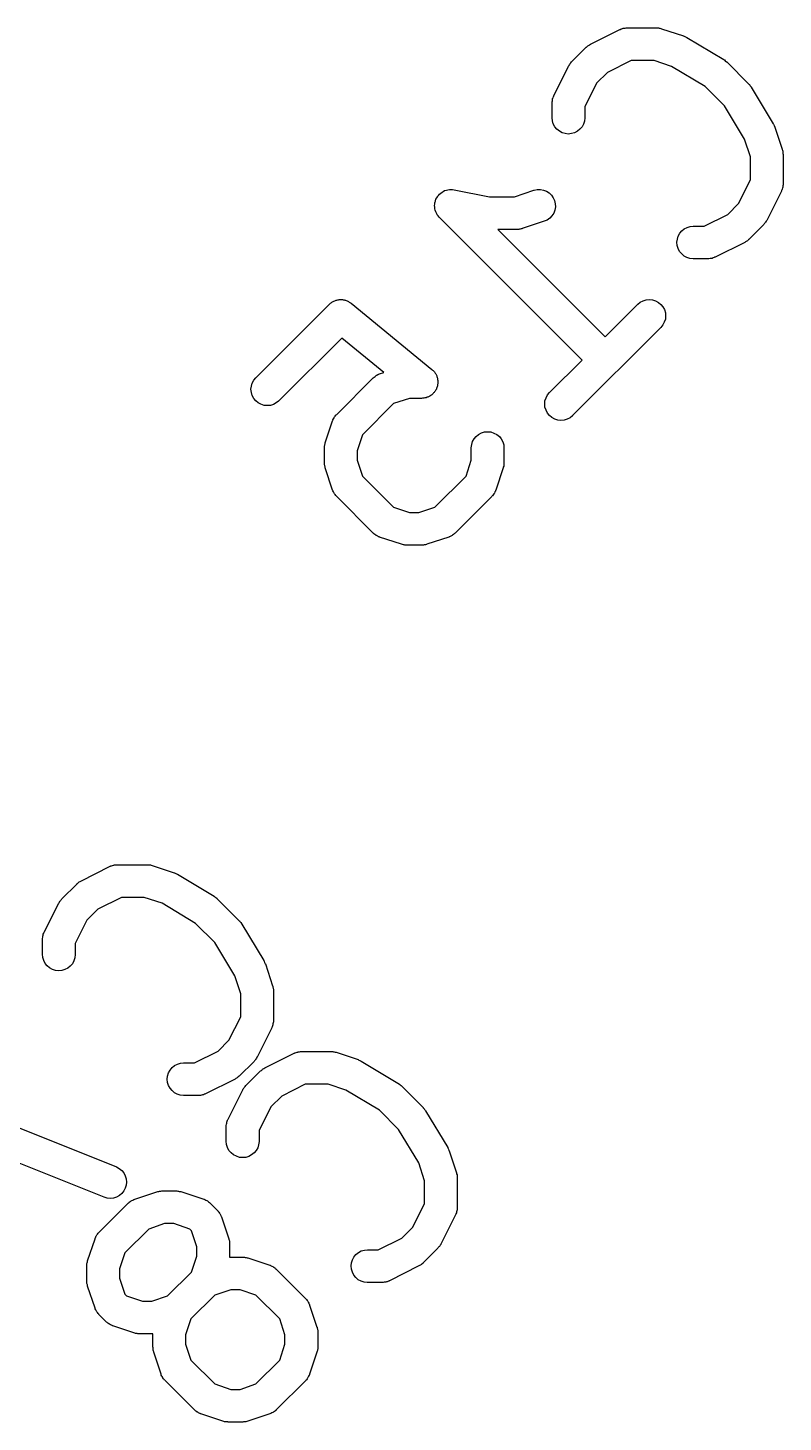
# Model space of a CAD drawing. Extents: x 99.9 to 130.1, y -164.7 to -96.1.
# Drawn here: x 116.16 to 119.62, y -135.56 to -129.16 of the extents above; entities that cross this region are included whole.
import ezdxf

# ---------------------------------------------------------------- set-up
doc = ezdxf.new("R2010")
doc.units = 0
doc.layers.add('BLACK', color=7, linetype='CONTINUOUS')

msp = doc.modelspace()

# ---------------------------------------------------------------- linework, layer by layer
at = {"layer": 'BLACK', "linetype": 'CONTINUOUS'}
for p, q in [((118.736, -129.239), (118.871, -129.172)), ((118.871, -129.172), (118.871, -129.171)), ((118.871, -129.171), (118.874, -129.171)), ((118.874, -129.171), (118.875, -129.169)), ((118.875, -129.169), (118.88, -129.168)), ((118.88, -129.168), (118.885, -129.166)), ((118.885, -129.166), (118.887, -129.166)), ((118.887, -129.166), (118.889, -129.165)), ((118.889, -129.165), (118.895, -129.165)), ((118.895, -129.165), (118.9, -129.164)), ((118.9, -129.164), (118.902, -129.164)), ((118.902, -129.164), (118.904, -129.164)), ((118.904, -129.164), (119.039, -129.164)), ((119.039, -129.164), (119.04, -129.164)), ((119.04, -129.164), (119.044, -129.164)), ((119.044, -129.164), (119.048, -129.164)), ((119.048, -129.164), (119.051, -129.165)), ((119.051, -129.165), (119.054, -129.165)), ((119.054, -129.165), (119.058, -129.167)), ((119.058, -129.167), (119.062, -129.168)), ((119.062, -129.168), (119.163, -129.201)), ((119.163, -129.201), (119.164, -129.202)), ((119.164, -129.202), (119.165, -129.202)), ((119.165, -129.202), (119.165, -129.202)), ((119.165, -129.202), (119.171, -129.205)), ((118.649, -129.32), (118.716, -129.253)), ((118.716, -129.253), (118.717, -129.252)), ((118.717, -129.252), (118.72, -129.25)), ((118.72, -129.25), (118.723, -129.247)), ((118.723, -129.247), (118.726, -129.245)), ((118.726, -129.245), (118.729, -129.243)), ((118.729, -129.243), (118.732, -129.241)), ((118.732, -129.241), (118.736, -129.239)), ((119.171, -129.205), (119.178, -129.208)), ((119.178, -129.208), (119.178, -129.208)), ((119.178, -129.208), (119.178, -129.208)), ((119.178, -129.208), (119.347, -129.309)), ((118.64, -129.332), (118.642, -129.329)), ((118.642, -129.329), (118.643, -129.327)), ((118.643, -129.327), (118.646, -129.324)), ((118.646, -129.324), (118.649, -129.32)), ((118.922, -129.314), (118.814, -129.368)), ((119.027, -129.314), (118.922, -129.314)), ((119.108, -129.341), (119.027, -129.314)), ((119.347, -129.309), (119.348, -129.31)), ((119.348, -129.31), (119.349, -129.311)), ((119.349, -129.311), (119.35, -129.311)), ((119.35, -129.311), (119.354, -129.315)), ((119.354, -129.315), (119.359, -129.319)), ((119.359, -129.319), (119.36, -129.32)), ((119.36, -129.32), (119.361, -129.32)), ((119.361, -129.32), (119.462, -129.422)), ((118.568, -129.475), (118.635, -129.34)), ((118.635, -129.339), (118.638, -129.336)), ((118.635, -129.34), (118.635, -129.339)), ((118.638, -129.336), (118.64, -129.332)), ((118.814, -129.368), (118.764, -129.418)), ((119.262, -129.433), (119.108, -129.341)), ((118.764, -129.418), (118.71, -129.526)), ((119.35, -129.521), (119.262, -129.433)), ((119.462, -129.422), (119.463, -129.422)), ((119.463, -129.422), (119.464, -129.423)), ((119.464, -129.423), (119.465, -129.424)), ((119.465, -129.424), (119.468, -129.429)), ((119.468, -129.429), (119.472, -129.434)), ((119.472, -129.434), (119.473, -129.435)), ((119.473, -129.435), (119.473, -129.436)), ((119.473, -129.436), (119.574, -129.604)), ((118.56, -129.503), (118.561, -129.498)), ((118.56, -129.505), (118.56, -129.503)), ((118.56, -129.507), (118.56, -129.505)), ((118.56, -129.508), (118.56, -129.507)), ((118.56, -129.576), (118.56, -129.508)), ((118.561, -129.493), (118.562, -129.491)), ((118.561, -129.498), (118.561, -129.493)), ((118.562, -129.488), (118.564, -129.484)), ((118.562, -129.491), (118.562, -129.488)), ((118.564, -129.484), (118.566, -129.479)), ((118.566, -129.479), (118.567, -129.477)), ((118.567, -129.477), (118.568, -129.475)), ((119.442, -129.674), (119.35, -129.521)), ((118.561, -129.59), (118.56, -129.576)), ((118.71, -129.577), (118.708, -129.591)), ((118.71, -129.526), (118.71, -129.576)), ((118.71, -129.576), (118.71, -129.577)), ((118.565, -129.604), (118.561, -129.59)), ((118.572, -129.617), (118.565, -129.604)), ((118.581, -129.628), (118.572, -129.617)), ((118.593, -129.638), (118.581, -129.628)), ((118.606, -129.645), (118.593, -129.638)), ((118.62, -129.649), (118.606, -129.645)), ((118.634, -129.651), (118.62, -129.649)), ((118.649, -129.649), (118.634, -129.651)), ((118.663, -129.645), (118.649, -129.649)), ((118.676, -129.638), (118.663, -129.645)), ((118.687, -129.629), (118.676, -129.638)), ((118.697, -129.618), (118.687, -129.629)), ((118.704, -129.605), (118.697, -129.618)), ((118.708, -129.591), (118.704, -129.605)), ((119.574, -129.604), (119.575, -129.605)), ((119.575, -129.605), (119.575, -129.606)), ((119.575, -129.606), (119.575, -129.606)), ((119.575, -129.606), (119.578, -129.612)), ((119.578, -129.612), (119.581, -129.619)), ((119.581, -129.619), (119.581, -129.619)), ((119.581, -129.619), (119.581, -129.619)), ((119.581, -129.619), (119.615, -129.72)), ((119.469, -129.756), (119.442, -129.674)), ((119.469, -129.861), (119.469, -129.756)), ((119.615, -129.72), (119.615, -129.721)), ((119.615, -129.721), (119.616, -129.725)), ((119.616, -129.725), (119.617, -129.729)), ((119.617, -129.729), (119.618, -129.732)), ((119.618, -129.732), (119.618, -129.736)), ((119.618, -129.736), (119.618, -129.74)), ((119.618, -129.74), (119.619, -129.744)), ((119.619, -129.744), (119.619, -129.879)), ((118.082, -129.906), (118.089, -129.905)), ((118.089, -129.905), (118.096, -129.905)), ((118.096, -129.905), (118.096, -129.905)), ((118.096, -129.905), (118.096, -129.905)), ((118.096, -129.905), (118.103, -129.905)), ((118.103, -129.905), (118.111, -129.906)), ((118.477, -129.908), (118.492, -129.905)), ((118.492, -129.905), (118.506, -129.905)), ((118.506, -129.905), (118.521, -129.908)), ((119.415, -129.969), (119.469, -129.861)), ((119.614, -129.903), (119.613, -129.908)), ((119.616, -129.898), (119.614, -129.903)), ((119.617, -129.896), (119.616, -129.898)), ((119.618, -129.889), (119.617, -129.894)), ((119.617, -129.894), (119.617, -129.896)), ((119.619, -129.884), (119.618, -129.889)), ((119.619, -129.879), (119.619, -129.88)), ((119.619, -129.88), (119.619, -129.882)), ((119.619, -129.882), (119.619, -129.884)), ((118.022, -129.972), (118.022, -129.964)), ((118.022, -129.964), (118.023, -129.964)), ((118.023, -129.964), (118.025, -129.957)), ((118.023, -129.964), (118.023, -129.964)), ((118.025, -129.957), (118.027, -129.95)), ((118.027, -129.95), (118.031, -129.944)), ((118.027, -129.95), (118.027, -129.95)), ((118.027, -129.95), (118.027, -129.95)), ((118.031, -129.944), (118.034, -129.938)), ((118.034, -129.937), (118.039, -129.932)), ((118.034, -129.938), (118.034, -129.937)), ((118.034, -129.938), (118.034, -129.938)), ((118.039, -129.932), (118.043, -129.926)), ((118.043, -129.926), (118.049, -129.922)), ((118.043, -129.926), (118.043, -129.926)), ((118.043, -129.926), (118.043, -129.926)), ((118.049, -129.922), (118.055, -129.917)), ((118.055, -129.917), (118.061, -129.914)), ((118.055, -129.917), (118.055, -129.917)), ((118.055, -129.917), (118.055, -129.917)), ((118.061, -129.914), (118.067, -129.91)), ((118.067, -129.91), (118.068, -129.91)), ((118.068, -129.91), (118.075, -129.908)), ((118.068, -129.91), (118.068, -129.91)), ((118.075, -129.908), (118.082, -129.906)), ((118.082, -129.906), (118.082, -129.906)), ((118.082, -129.906), (118.082, -129.906)), ((118.111, -129.906), (118.272, -129.938)), ((118.272, -129.938), (118.387, -129.938)), ((118.387, -129.938), (118.476, -129.908)), ((118.476, -129.908), (118.477, -129.908)), ((118.521, -129.908), (118.534, -129.913)), ((118.534, -129.913), (118.547, -129.921)), ((118.547, -129.921), (118.557, -129.931)), ((118.557, -129.931), (118.565, -129.943)), ((118.565, -129.943), (118.571, -129.956)), ((118.571, -129.956), (118.574, -129.971)), ((119.365, -130.019), (119.415, -129.969)), ((119.611, -129.912), (119.544, -130.047)), ((119.612, -129.91), (119.611, -129.912)), ((119.613, -129.908), (119.612, -129.91)), ((118.021, -129.979), (118.022, -129.972)), ((118.022, -129.986), (118.021, -129.979)), ((118.021, -129.979), (118.021, -129.979)), ((118.021, -129.979), (118.021, -129.979)), ((118.022, -129.993), (118.022, -129.986)), ((118.022, -129.994), (118.022, -129.993)), ((118.022, -129.993), (118.022, -129.993)), ((118.024, -130), (118.022, -129.994)), ((118.026, -130.007), (118.024, -130)), ((118.026, -130.008), (118.026, -130.007)), ((118.03, -130.014), (118.026, -130.008)), ((118.026, -130.008), (118.026, -130.008)), ((118.033, -130.02), (118.03, -130.014)), ((118.033, -130.021), (118.033, -130.02)), ((118.038, -130.026), (118.033, -130.021)), ((118.033, -130.021), (118.033, -130.021)), ((118.042, -130.032), (118.038, -130.026)), ((118.043, -130.033), (118.042, -130.032)), ((118.042, -130.032), (118.042, -130.032)), ((118.042, -130.032), (118.042, -130.032)), ((118.042, -130.032), (118.042, -130.032)), ((118.697, -130.687), (118.043, -130.033)), ((118.559, -130.026), (118.549, -130.036)), ((118.567, -130.013), (118.559, -130.026)), ((118.572, -130), (118.567, -130.013)), ((118.575, -129.985), (118.572, -130)), ((118.574, -129.971), (118.575, -129.985)), ((119.257, -130.073), (119.365, -130.019)), ((118.399, -130.088), (118.311, -130.088)), ((118.311, -130.088), (118.803, -130.581)), ((118.403, -130.088), (118.399, -130.088)), ((118.407, -130.088), (118.403, -130.088)), ((118.41, -130.087), (118.407, -130.088)), ((118.414, -130.087), (118.41, -130.087)), ((118.418, -130.086), (118.414, -130.087)), ((118.422, -130.085), (118.418, -130.086)), ((118.423, -130.084), (118.422, -130.085)), ((118.524, -130.051), (118.423, -130.084)), ((118.537, -130.045), (118.524, -130.051)), ((118.549, -130.036), (118.537, -130.045)), ((119.145, -130.106), (119.154, -130.095)), ((119.154, -130.095), (119.166, -130.085)), ((119.166, -130.085), (119.179, -130.079)), ((119.179, -130.079), (119.193, -130.074)), ((119.193, -130.074), (119.207, -130.073)), ((119.207, -130.073), (119.257, -130.073)), ((119.53, -130.066), (119.462, -130.134)), ((119.532, -130.063), (119.53, -130.066)), ((119.535, -130.06), (119.532, -130.063)), ((119.537, -130.057), (119.535, -130.06)), ((119.539, -130.055), (119.537, -130.057)), ((119.541, -130.051), (119.539, -130.055)), ((119.543, -130.048), (119.541, -130.051)), ((119.544, -130.047), (119.543, -130.048)), ((119.132, -130.147), (119.134, -130.133)), ((119.133, -130.162), (119.132, -130.147)), ((119.134, -130.133), (119.138, -130.119)), ((119.138, -130.119), (119.145, -130.106)), ((119.443, -130.148), (119.308, -130.215)), ((119.446, -130.145), (119.443, -130.148)), ((119.45, -130.144), (119.446, -130.145)), ((119.452, -130.142), (119.45, -130.144)), ((119.455, -130.14), (119.452, -130.142)), ((119.458, -130.137), (119.455, -130.14)), ((119.461, -130.134), (119.458, -130.137)), ((119.462, -130.134), (119.461, -130.134)), ((119.138, -130.176), (119.133, -130.162)), ((119.144, -130.189), (119.138, -130.176)), ((119.154, -130.2), (119.144, -130.189)), ((119.165, -130.21), (119.154, -130.2)), ((119.178, -130.217), (119.165, -130.21)), ((119.192, -130.221), (119.178, -130.217)), ((119.206, -130.223), (119.192, -130.221)), ((119.207, -130.223), (119.206, -130.223)), ((119.274, -130.223), (119.207, -130.223)), ((119.277, -130.223), (119.274, -130.223)), ((119.279, -130.223), (119.277, -130.223)), ((119.284, -130.222), (119.279, -130.223)), ((119.289, -130.222), (119.284, -130.222)), ((119.291, -130.221), (119.289, -130.222)), ((119.293, -130.221), (119.291, -130.221)), ((119.298, -130.219), (119.293, -130.221)), ((119.303, -130.217), (119.298, -130.219)), ((119.305, -130.216), (119.303, -130.217)), ((119.307, -130.216), (119.305, -130.216)), ((119.308, -130.215), (119.307, -130.216)), ((117.556, -130.418), (117.559, -130.417)), ((117.559, -130.417), (117.563, -130.415)), ((117.563, -130.415), (117.566, -130.414)), ((117.566, -130.414), (117.569, -130.413)), ((117.569, -130.413), (117.573, -130.412)), ((117.573, -130.412), (117.577, -130.411)), ((117.577, -130.411), (117.58, -130.411)), ((117.58, -130.411), (117.584, -130.41)), ((117.584, -130.41), (117.588, -130.41)), ((117.588, -130.41), (117.592, -130.41)), ((117.592, -130.41), (117.595, -130.41)), ((117.595, -130.41), (117.598, -130.41)), ((117.598, -130.41), (117.602, -130.411)), ((117.602, -130.411), (117.606, -130.411)), ((117.606, -130.411), (117.609, -130.412)), ((117.609, -130.412), (117.613, -130.413)), ((117.613, -130.413), (117.616, -130.414)), ((117.616, -130.414), (117.62, -130.416)), ((117.62, -130.416), (117.623, -130.417)), ((117.623, -130.417), (117.626, -130.419)), ((118.964, -130.422), (118.977, -130.415)), ((118.977, -130.415), (118.991, -130.411)), ((118.991, -130.411), (119.006, -130.41)), ((119.006, -130.41), (119.02, -130.411)), ((119.02, -130.411), (119.034, -130.416)), ((119.034, -130.416), (119.047, -130.423)), ((117.201, -130.768), (117.538, -130.432)), ((117.538, -130.432), (117.539, -130.431)), ((117.539, -130.431), (117.541, -130.429)), ((117.541, -130.429), (117.544, -130.426)), ((117.544, -130.426), (117.547, -130.424)), ((117.547, -130.424), (117.55, -130.422)), ((117.55, -130.422), (117.553, -130.42)), ((117.553, -130.42), (117.556, -130.418)), ((117.626, -130.419), (117.63, -130.421)), ((117.63, -130.421), (117.633, -130.423)), ((117.633, -130.423), (117.636, -130.425)), ((117.636, -130.425), (117.638, -130.427)), ((117.638, -130.427), (118.009, -130.73)), ((118.803, -130.581), (118.952, -130.432)), ((118.952, -130.432), (118.953, -130.431)), ((118.953, -130.431), (118.964, -130.422)), ((119.047, -130.423), (119.058, -130.432)), ((119.058, -130.432), (119.068, -130.443)), ((119.068, -130.443), (119.075, -130.456)), ((119.075, -130.456), (119.079, -130.47)), ((119.079, -130.47), (119.08, -130.485)), ((119.058, -130.538), (118.654, -130.942)), ((119.067, -130.526), (119.058, -130.538)), ((119.074, -130.514), (119.067, -130.526)), ((119.079, -130.5), (119.074, -130.514)), ((119.08, -130.485), (119.079, -130.5)), ((117.596, -130.586), (117.307, -130.874)), ((117.789, -130.744), (117.596, -130.586)), ((118.009, -130.73), (118.01, -130.73)), ((118.01, -130.73), (118.012, -130.733)), ((118.012, -130.733), (118.015, -130.735)), ((118.015, -130.735), (118.017, -130.738)), ((118.548, -130.836), (118.697, -130.687)), ((117.181, -130.807), (117.185, -130.793)), ((117.185, -130.793), (117.192, -130.78)), ((117.192, -130.78), (117.201, -130.768)), ((117.572, -130.937), (117.74, -130.768)), ((117.74, -130.768), (117.741, -130.768)), ((117.741, -130.768), (117.742, -130.766)), ((117.742, -130.766), (117.744, -130.765)), ((117.744, -130.765), (117.748, -130.762)), ((117.748, -130.762), (117.752, -130.759)), ((117.752, -130.759), (117.754, -130.757)), ((117.754, -130.757), (117.756, -130.756)), ((117.756, -130.756), (117.76, -130.754)), ((117.76, -130.754), (117.765, -130.752)), ((117.765, -130.752), (117.767, -130.751)), ((117.767, -130.751), (117.769, -130.75)), ((117.769, -130.75), (117.789, -130.744)), ((118.017, -130.738), (118.02, -130.741)), ((118.02, -130.741), (118.022, -130.744)), ((118.022, -130.744), (118.024, -130.747)), ((118.024, -130.747), (118.026, -130.75)), ((118.026, -130.75), (118.028, -130.753)), ((118.028, -130.753), (118.029, -130.756)), ((118.029, -130.756), (118.031, -130.76)), ((118.031, -130.76), (118.032, -130.763)), ((118.032, -130.763), (118.033, -130.767)), ((118.033, -130.767), (118.034, -130.77)), ((118.034, -130.77), (118.035, -130.774)), ((118.035, -130.774), (118.035, -130.777)), ((118.035, -130.777), (118.036, -130.781)), ((118.036, -130.796), (118.035, -130.799)), ((118.035, -130.799), (118.035, -130.803)), ((118.036, -130.781), (118.036, -130.785)), ((118.036, -130.785), (118.036, -130.788)), ((118.036, -130.788), (118.036, -130.792)), ((118.036, -130.792), (118.036, -130.796)), ((117.179, -130.821), (117.181, -130.807)), ((117.181, -130.836), (117.179, -130.821)), ((117.185, -130.85), (117.181, -130.836)), ((117.192, -130.863), (117.185, -130.85)), ((117.201, -130.874), (117.192, -130.863)), ((117.906, -130.863), (117.833, -130.887)), ((117.961, -130.863), (117.906, -130.863)), ((117.965, -130.862), (117.961, -130.863)), ((117.968, -130.862), (117.965, -130.862)), ((117.972, -130.862), (117.968, -130.862)), ((117.976, -130.861), (117.972, -130.862)), ((117.979, -130.86), (117.976, -130.861)), ((117.983, -130.86), (117.979, -130.86)), ((117.986, -130.858), (117.983, -130.86)), ((117.99, -130.857), (117.986, -130.858)), ((117.993, -130.855), (117.99, -130.857)), ((117.996, -130.854), (117.993, -130.855)), ((117.999, -130.852), (117.996, -130.854)), ((118.003, -130.85), (117.999, -130.852)), ((118.006, -130.848), (118.003, -130.85)), ((118.009, -130.846), (118.006, -130.848)), ((118.011, -130.843), (118.009, -130.846)), ((118.014, -130.841), (118.011, -130.843)), ((118.016, -130.838), (118.014, -130.841)), ((118.019, -130.836), (118.016, -130.838)), ((118.021, -130.833), (118.019, -130.836)), ((118.023, -130.83), (118.021, -130.833)), ((118.025, -130.827), (118.023, -130.83)), ((118.027, -130.824), (118.025, -130.827)), ((118.029, -130.82), (118.027, -130.824)), ((118.03, -130.817), (118.029, -130.82)), ((118.031, -130.813), (118.03, -130.817)), ((118.033, -130.81), (118.031, -130.813)), ((118.034, -130.806), (118.033, -130.81)), ((118.035, -130.803), (118.034, -130.806)), ((118.527, -130.874), (118.532, -130.86)), ((118.532, -130.86), (118.539, -130.847)), ((118.539, -130.847), (118.548, -130.836)), ((117.212, -130.883), (117.201, -130.874)), ((117.225, -130.89), (117.212, -130.883)), ((117.239, -130.895), (117.225, -130.89)), ((117.253, -130.896), (117.239, -130.895)), ((117.268, -130.895), (117.253, -130.896)), ((117.282, -130.891), (117.268, -130.895)), ((117.295, -130.884), (117.282, -130.891)), ((117.306, -130.875), (117.295, -130.884)), ((117.307, -130.874), (117.306, -130.875)), ((117.833, -130.887), (117.69, -131.03)), ((118.526, -130.888), (118.527, -130.874)), ((118.527, -130.903), (118.526, -130.888)), ((118.532, -130.917), (118.527, -130.903)), ((118.538, -130.93), (118.532, -130.917)), ((117.52, -131.067), (117.553, -130.966)), ((117.553, -130.966), (117.554, -130.965)), ((117.554, -130.965), (117.555, -130.963)), ((117.555, -130.961), (117.558, -130.956)), ((117.555, -130.963), (117.555, -130.961)), ((117.558, -130.956), (117.56, -130.952)), ((117.56, -130.952), (117.561, -130.95)), ((117.561, -130.95), (117.562, -130.948)), ((117.562, -130.948), (117.565, -130.944)), ((117.565, -130.944), (117.568, -130.94)), ((117.568, -130.94), (117.57, -130.938)), ((117.57, -130.938), (117.572, -130.937)), ((118.548, -130.941), (118.538, -130.93)), ((118.559, -130.951), (118.548, -130.941)), ((118.572, -130.958), (118.559, -130.951)), ((118.586, -130.962), (118.572, -130.958)), ((118.6, -130.964), (118.586, -130.962)), ((118.615, -130.962), (118.6, -130.964)), ((118.629, -130.958), (118.615, -130.962)), ((118.642, -130.952), (118.629, -130.958)), ((118.653, -130.943), (118.642, -130.952)), ((118.654, -130.942), (118.653, -130.943)), ((117.69, -131.03), (117.666, -131.103)), ((118.195, -131.061), (118.202, -131.048)), ((118.202, -131.048), (118.212, -131.037)), ((118.212, -131.037), (118.223, -131.028)), ((118.223, -131.028), (118.236, -131.021)), ((118.236, -131.021), (118.25, -131.017)), ((118.25, -131.017), (118.265, -131.016)), ((118.265, -131.016), (118.279, -131.017)), ((118.279, -131.017), (118.293, -131.022)), ((118.293, -131.022), (118.306, -131.029)), ((118.306, -131.029), (118.318, -131.038)), ((118.318, -131.038), (118.327, -131.049)), ((118.327, -131.049), (118.334, -131.062)), ((117.516, -131.081), (117.517, -131.078)), ((117.516, -131.086), (117.516, -131.081)), ((117.516, -131.09), (117.516, -131.086)), ((117.516, -131.091), (117.516, -131.09)), ((117.516, -131.158), (117.516, -131.091)), ((117.517, -131.078), (117.518, -131.075)), ((117.518, -131.075), (117.519, -131.071)), ((117.519, -131.071), (117.52, -131.067)), ((117.666, -131.103), (117.666, -131.146)), ((118.189, -131.09), (118.191, -131.075)), ((118.189, -131.091), (118.189, -131.09)), ((118.189, -131.146), (118.189, -131.091)), ((118.191, -131.075), (118.195, -131.061)), ((118.334, -131.062), (118.338, -131.076)), ((118.338, -131.076), (118.339, -131.091)), ((118.339, -131.091), (118.339, -131.158)), ((117.516, -131.162), (117.516, -131.158)), ((117.516, -131.167), (117.516, -131.162)), ((117.517, -131.17), (117.516, -131.167)), ((117.517, -131.173), (117.517, -131.17)), ((117.519, -131.177), (117.517, -131.173)), ((117.519, -131.181), (117.519, -131.177)), ((117.52, -131.182), (117.519, -131.181)), ((117.553, -131.283), (117.52, -131.182)), ((117.666, -131.146), (117.69, -131.219)), ((118.165, -131.219), (118.189, -131.146)), ((118.335, -131.182), (118.302, -131.283)), ((118.336, -131.178), (118.335, -131.182)), ((118.338, -131.174), (118.336, -131.178)), ((118.339, -131.168), (118.338, -131.171)), ((118.338, -131.171), (118.338, -131.174)), ((118.339, -131.158), (118.339, -131.159)), ((118.339, -131.159), (118.339, -131.163)), ((118.339, -131.163), (118.339, -131.168)), ((117.69, -131.219), (117.833, -131.362)), ((118.022, -131.362), (118.165, -131.219)), ((117.554, -131.285), (117.553, -131.283)), ((117.555, -131.287), (117.554, -131.285)), ((117.557, -131.292), (117.555, -131.287)), ((117.559, -131.296), (117.557, -131.292)), ((117.561, -131.298), (117.559, -131.296)), ((117.562, -131.3), (117.561, -131.298)), ((117.565, -131.304), (117.562, -131.3)), ((117.568, -131.308), (117.565, -131.304)), ((117.569, -131.31), (117.568, -131.308)), ((117.571, -131.311), (117.569, -131.31)), ((117.572, -131.312), (117.571, -131.311)), ((117.74, -131.481), (117.572, -131.312)), ((118.284, -131.312), (118.115, -131.481)), ((118.285, -131.31), (118.284, -131.312)), ((118.287, -131.309), (118.285, -131.31)), ((118.29, -131.305), (118.287, -131.309)), ((118.293, -131.301), (118.29, -131.305)), ((118.294, -131.299), (118.293, -131.301)), ((118.295, -131.297), (118.294, -131.299)), ((118.297, -131.292), (118.295, -131.297)), ((118.3, -131.288), (118.297, -131.292)), ((118.301, -131.286), (118.3, -131.288)), ((118.302, -131.283), (118.301, -131.284)), ((118.301, -131.284), (118.301, -131.286)), ((117.833, -131.362), (117.906, -131.386)), ((117.949, -131.386), (118.022, -131.362)), ((117.906, -131.386), (117.949, -131.386)), ((117.742, -131.482), (117.74, -131.481)), ((117.743, -131.484), (117.742, -131.482)), ((117.747, -131.487), (117.743, -131.484)), ((117.751, -131.49), (117.747, -131.487)), ((117.753, -131.491), (117.751, -131.49)), ((117.755, -131.492), (117.753, -131.491)), ((117.76, -131.494), (117.755, -131.492)), ((117.764, -131.497), (117.76, -131.494)), ((117.766, -131.497), (117.764, -131.497)), ((117.768, -131.498), (117.766, -131.497)), ((117.769, -131.499), (117.768, -131.498)), ((117.87, -131.532), (117.769, -131.499)), ((118.086, -131.499), (117.985, -131.532)), ((118.088, -131.498), (118.086, -131.499)), ((118.09, -131.497), (118.088, -131.498)), ((118.095, -131.495), (118.09, -131.497)), ((118.099, -131.493), (118.095, -131.495)), ((118.101, -131.491), (118.099, -131.493)), ((118.103, -131.49), (118.101, -131.491)), ((118.107, -131.487), (118.103, -131.49)), ((118.111, -131.484), (118.107, -131.487)), ((118.113, -131.483), (118.111, -131.484)), ((118.115, -131.481), (118.113, -131.483)), ((118.115, -131.481), (118.115, -131.481)), ((117.874, -131.533), (117.87, -131.532)), ((117.878, -131.535), (117.874, -131.533)), ((117.881, -131.535), (117.878, -131.535)), ((117.884, -131.536), (117.881, -131.535)), ((117.889, -131.536), (117.884, -131.536)), ((117.893, -131.536), (117.889, -131.536)), ((117.894, -131.536), (117.893, -131.536)), ((117.961, -131.536), (117.894, -131.536)), ((117.965, -131.536), (117.961, -131.536)), ((117.97, -131.536), (117.965, -131.536)), ((117.973, -131.535), (117.97, -131.536)), ((117.976, -131.535), (117.973, -131.535)), ((117.98, -131.534), (117.976, -131.535)), ((117.984, -131.533), (117.98, -131.534)), ((117.985, -131.532), (117.984, -131.533)), ((116.399, -133.076), (116.534, -133.008)), ((116.534, -133.008), (116.535, -133.008)), ((116.535, -133.008), (116.537, -133.007)), ((116.537, -133.007), (116.539, -133.006)), ((116.539, -133.006), (116.544, -133.005)), ((116.544, -133.005), (116.548, -133.003)), ((116.548, -133.003), (116.551, -133.003)), ((116.551, -133.003), (116.553, -133.002)), ((116.553, -133.002), (116.558, -133.001)), ((116.558, -133.001), (116.563, -133.001)), ((116.563, -133.001), (116.565, -133.001)), ((116.565, -133.001), (116.567, -133.001)), ((116.567, -133.001), (116.702, -133.001)), ((116.702, -133.001), (116.703, -133.001)), ((116.703, -133.001), (116.707, -133.001)), ((116.707, -133.001), (116.711, -133.001)), ((116.711, -133.001), (116.715, -133.002)), ((116.715, -133.002), (116.718, -133.002)), ((116.718, -133.002), (116.722, -133.003)), ((116.722, -133.003), (116.726, -133.004)), ((116.726, -133.004), (116.827, -133.038)), ((116.827, -133.038), (116.828, -133.038)), ((116.828, -133.038), (116.828, -133.039)), ((116.312, -133.157), (116.38, -133.09)), ((116.38, -133.089), (116.384, -133.087)), ((116.38, -133.09), (116.38, -133.089)), ((116.384, -133.087), (116.387, -133.084)), ((116.387, -133.084), (116.389, -133.082)), ((116.389, -133.082), (116.392, -133.08)), ((116.392, -133.08), (116.396, -133.078)), ((116.396, -133.078), (116.399, -133.076)), ((116.828, -133.039), (116.828, -133.039)), ((116.828, -133.039), (116.835, -133.042)), ((116.835, -133.042), (116.841, -133.045)), ((116.841, -133.045), (116.841, -133.045)), ((116.841, -133.045), (116.842, -133.045)), ((116.842, -133.045), (117.01, -133.146)), ((116.303, -133.169), (116.305, -133.166)), ((116.305, -133.166), (116.307, -133.163)), ((116.307, -133.163), (116.31, -133.16)), ((116.31, -133.16), (116.312, -133.157)), ((116.585, -133.151), (116.477, -133.205)), ((116.69, -133.151), (116.585, -133.151)), ((116.772, -133.178), (116.69, -133.151)), ((117.01, -133.146), (117.011, -133.146)), ((117.011, -133.146), (117.012, -133.147)), ((117.012, -133.147), (117.013, -133.148)), ((117.013, -133.148), (117.018, -133.152)), ((117.018, -133.152), (117.023, -133.155)), ((117.023, -133.155), (117.023, -133.156)), ((117.023, -133.156), (117.024, -133.157)), ((117.024, -133.157), (117.125, -133.258)), ((116.231, -133.311), (116.298, -133.177)), ((116.298, -133.177), (116.299, -133.176)), ((116.299, -133.176), (116.301, -133.172)), ((116.301, -133.172), (116.303, -133.169)), ((116.477, -133.205), (116.427, -133.255)), ((116.925, -133.27), (116.772, -133.178)), ((116.427, -133.255), (116.373, -133.363)), ((117.013, -133.358), (116.925, -133.27)), ((117.125, -133.258), (117.126, -133.259)), ((117.126, -133.259), (117.127, -133.26)), ((117.127, -133.26), (117.128, -133.261)), ((117.128, -133.261), (117.132, -133.266)), ((117.132, -133.266), (117.135, -133.27)), ((117.135, -133.27), (117.136, -133.272)), ((117.136, -133.272), (117.137, -133.273)), ((117.137, -133.273), (117.238, -133.441)), ((116.223, -133.339), (116.224, -133.334)), ((116.223, -133.342), (116.223, -133.339)), ((116.223, -133.344), (116.223, -133.342)), ((116.223, -133.345), (116.223, -133.344)), ((116.223, -133.412), (116.223, -133.345)), ((116.224, -133.334), (116.225, -133.329)), ((116.225, -133.327), (116.226, -133.325)), ((116.225, -133.329), (116.225, -133.327)), ((116.226, -133.325), (116.227, -133.32)), ((116.227, -133.32), (116.229, -133.315)), ((116.229, -133.315), (116.23, -133.313)), ((116.23, -133.313), (116.231, -133.311)), ((116.224, -133.427), (116.223, -133.412)), ((116.373, -133.413), (116.371, -133.428)), ((116.373, -133.363), (116.373, -133.412)), ((116.373, -133.412), (116.373, -133.413)), ((117.105, -133.511), (117.013, -133.358)), ((116.229, -133.441), (116.224, -133.427)), ((116.236, -133.454), (116.229, -133.441)), ((116.245, -133.465), (116.236, -133.454)), ((116.256, -133.474), (116.245, -133.465)), ((116.269, -133.481), (116.256, -133.474)), ((116.283, -133.486), (116.269, -133.481)), ((116.326, -133.482), (116.312, -133.486)), ((116.339, -133.475), (116.326, -133.482)), ((116.35, -133.466), (116.339, -133.475)), ((116.36, -133.455), (116.35, -133.466)), ((116.367, -133.442), (116.36, -133.455)), ((116.371, -133.428), (116.367, -133.442)), ((117.238, -133.441), (117.238, -133.442)), ((117.238, -133.442), (117.238, -133.442)), ((117.238, -133.442), (117.239, -133.443)), ((117.239, -133.443), (117.241, -133.449)), ((117.241, -133.449), (117.244, -133.455)), ((117.244, -133.455), (117.244, -133.456)), ((117.244, -133.456), (117.245, -133.456)), ((117.245, -133.456), (117.278, -133.557)), ((116.297, -133.487), (116.283, -133.486)), ((116.312, -133.486), (116.297, -133.487)), ((117.132, -133.593), (117.105, -133.511)), ((117.132, -133.698), (117.132, -133.593)), ((117.278, -133.557), (117.279, -133.558)), ((117.279, -133.558), (117.279, -133.562)), ((117.279, -133.562), (117.281, -133.566)), ((117.281, -133.566), (117.281, -133.569)), ((117.281, -133.569), (117.282, -133.572)), ((117.282, -133.572), (117.282, -133.576)), ((117.282, -133.576), (117.282, -133.581)), ((117.282, -133.581), (117.282, -133.715)), ((117.078, -133.806), (117.132, -133.698)), ((117.278, -133.74), (117.276, -133.745)), ((117.279, -133.735), (117.278, -133.74)), ((117.28, -133.733), (117.279, -133.735)), ((117.281, -133.726), (117.28, -133.731)), ((117.28, -133.731), (117.28, -133.733)), ((117.282, -133.721), (117.281, -133.726)), ((117.282, -133.715), (117.282, -133.716)), ((117.282, -133.716), (117.282, -133.719)), ((117.282, -133.719), (117.282, -133.721)), ((117.274, -133.749), (117.207, -133.884)), ((117.275, -133.747), (117.274, -133.749)), ((117.276, -133.745), (117.275, -133.747)), ((116.92, -133.91), (117.028, -133.856)), ((117.028, -133.856), (117.078, -133.806)), ((117.242, -133.933), (117.377, -133.866)), ((117.377, -133.866), (117.378, -133.865)), ((117.378, -133.865), (117.38, -133.864)), ((117.38, -133.864), (117.382, -133.863)), ((117.382, -133.863), (117.387, -133.862)), ((117.387, -133.862), (117.391, -133.86)), ((117.391, -133.86), (117.394, -133.86)), ((117.394, -133.86), (117.396, -133.859)), ((117.396, -133.859), (117.401, -133.859)), ((117.401, -133.859), (117.406, -133.858)), ((117.406, -133.858), (117.408, -133.858)), ((117.408, -133.858), (117.41, -133.858)), ((117.41, -133.858), (117.545, -133.858)), ((117.545, -133.858), (117.546, -133.858)), ((117.546, -133.858), (117.55, -133.858)), ((117.55, -133.858), (117.554, -133.858)), ((117.554, -133.858), (117.557, -133.859)), ((117.557, -133.859), (117.561, -133.859)), ((117.561, -133.859), (117.565, -133.861)), ((117.565, -133.861), (117.569, -133.861)), ((117.569, -133.861), (117.67, -133.895)), ((116.808, -133.943), (116.818, -133.931)), ((116.818, -133.931), (116.829, -133.922)), ((116.829, -133.922), (116.842, -133.915)), ((116.842, -133.915), (116.856, -133.911)), ((116.856, -133.911), (116.87, -133.91)), ((116.87, -133.91), (116.92, -133.91)), ((117.193, -133.903), (117.125, -133.97)), ((117.195, -133.9), (117.193, -133.903)), ((117.198, -133.897), (117.195, -133.9)), ((117.2, -133.894), (117.198, -133.897)), ((117.202, -133.892), (117.2, -133.894)), ((117.204, -133.888), (117.202, -133.892)), ((117.206, -133.884), (117.204, -133.888)), ((117.207, -133.884), (117.206, -133.884)), ((117.238, -133.935), (117.242, -133.933)), ((117.67, -133.895), (117.671, -133.895)), ((117.671, -133.895), (117.671, -133.896)), ((117.671, -133.896), (117.671, -133.896)), ((117.671, -133.896), (117.678, -133.899)), ((117.678, -133.899), (117.684, -133.902)), ((117.684, -133.902), (117.684, -133.902)), ((117.684, -133.902), (117.685, -133.902)), ((117.685, -133.902), (117.853, -134.003)), ((116.795, -133.984), (116.797, -133.97)), ((116.797, -133.999), (116.795, -133.984)), ((116.797, -133.97), (116.801, -133.956)), ((116.801, -133.956), (116.808, -133.943)), ((117.106, -133.984), (116.971, -134.052)), ((117.11, -133.982), (117.106, -133.984)), ((117.113, -133.98), (117.11, -133.982)), ((117.116, -133.978), (117.113, -133.98)), ((117.118, -133.977), (117.116, -133.978)), ((117.121, -133.974), (117.118, -133.977)), ((117.125, -133.971), (117.121, -133.974)), ((117.125, -133.97), (117.125, -133.971)), ((117.155, -134.014), (117.223, -133.947)), ((117.223, -133.946), (117.227, -133.944)), ((117.223, -133.947), (117.223, -133.946)), ((117.227, -133.944), (117.23, -133.941)), ((117.23, -133.941), (117.232, -133.939)), ((117.232, -133.939), (117.235, -133.937)), ((117.235, -133.937), (117.238, -133.935)), ((115.657, -134.025), (116.562, -134.386)), ((116.801, -134.013), (116.797, -133.999)), ((116.808, -134.026), (116.801, -134.013)), ((116.817, -134.037), (116.808, -134.026)), ((116.828, -134.047), (116.817, -134.037)), ((116.841, -134.054), (116.828, -134.047)), ((116.855, -134.058), (116.841, -134.054)), ((116.869, -134.06), (116.855, -134.058)), ((116.87, -134.06), (116.869, -134.06)), ((116.938, -134.06), (116.87, -134.06)), ((116.94, -134.059), (116.938, -134.06)), ((116.942, -134.06), (116.94, -134.059)), ((116.947, -134.059), (116.942, -134.06)), ((116.952, -134.058), (116.947, -134.059)), ((116.954, -134.058), (116.952, -134.058)), ((116.957, -134.057), (116.954, -134.058)), ((116.961, -134.056), (116.957, -134.057)), ((116.966, -134.054), (116.961, -134.056)), ((116.968, -134.053), (116.966, -134.054)), ((116.97, -134.052), (116.968, -134.053)), ((116.971, -134.052), (116.97, -134.052)), ((117.074, -134.168), (117.141, -134.034)), ((117.141, -134.034), (117.142, -134.033)), ((117.142, -134.033), (117.144, -134.029)), ((117.144, -134.029), (117.146, -134.026)), ((117.146, -134.026), (117.148, -134.023)), ((117.148, -134.023), (117.15, -134.021)), ((117.15, -134.021), (117.153, -134.018)), ((117.153, -134.018), (117.155, -134.014)), ((117.428, -134.008), (117.32, -134.062)), ((117.533, -134.008), (117.428, -134.008)), ((117.614, -134.035), (117.533, -134.008)), ((117.768, -134.127), (117.614, -134.035)), ((117.853, -134.003), (117.854, -134.004)), ((117.854, -134.004), (117.855, -134.004)), ((117.855, -134.004), (117.856, -134.005)), ((117.856, -134.005), (117.861, -134.009)), ((117.861, -134.009), (117.865, -134.012)), ((117.865, -134.012), (117.866, -134.013)), ((117.866, -134.013), (117.867, -134.014)), ((117.867, -134.014), (117.968, -134.115)), ((116.506, -134.526), (115.496, -134.122)), ((117.27, -134.112), (117.216, -134.22)), ((117.32, -134.062), (117.27, -134.112)), ((117.968, -134.115), (117.969, -134.116)), ((117.969, -134.116), (117.97, -134.117)), ((117.97, -134.117), (117.971, -134.118)), ((117.971, -134.118), (117.975, -134.123)), ((117.975, -134.123), (117.978, -134.127)), ((117.067, -134.191), (117.068, -134.186)), ((117.068, -134.184), (117.069, -134.182)), ((117.068, -134.186), (117.068, -134.184)), ((117.069, -134.182), (117.07, -134.177)), ((117.07, -134.177), (117.072, -134.172)), ((117.072, -134.172), (117.073, -134.17)), ((117.073, -134.17), (117.074, -134.168)), ((117.856, -134.215), (117.768, -134.127)), ((117.978, -134.127), (117.979, -134.129)), ((117.979, -134.129), (117.98, -134.13)), ((117.98, -134.13), (118.081, -134.298)), ((117.066, -134.197), (117.067, -134.191)), ((117.066, -134.199), (117.066, -134.197)), ((117.066, -134.201), (117.066, -134.199)), ((117.066, -134.202), (117.066, -134.201)), ((117.066, -134.269), (117.066, -134.202)), ((117.216, -134.22), (117.216, -134.269)), ((117.948, -134.368), (117.856, -134.215)), ((117.067, -134.284), (117.066, -134.269)), ((117.072, -134.298), (117.067, -134.284)), ((117.078, -134.311), (117.072, -134.298)), ((117.088, -134.322), (117.078, -134.311)), ((117.203, -134.312), (117.193, -134.323)), ((117.21, -134.299), (117.203, -134.312)), ((117.214, -134.285), (117.21, -134.299)), ((117.216, -134.27), (117.214, -134.285)), ((117.216, -134.269), (117.216, -134.27)), ((118.081, -134.298), (118.081, -134.299)), ((118.081, -134.299), (118.081, -134.299)), ((118.081, -134.299), (118.082, -134.3)), ((118.082, -134.3), (118.084, -134.306)), ((118.084, -134.306), (118.087, -134.312)), ((118.087, -134.312), (118.087, -134.313)), ((118.087, -134.313), (118.088, -134.313)), ((118.088, -134.313), (118.121, -134.414)), ((117.099, -134.331), (117.088, -134.322)), ((117.112, -134.338), (117.099, -134.331)), ((117.126, -134.343), (117.112, -134.338)), ((117.14, -134.344), (117.126, -134.343)), ((117.155, -134.343), (117.14, -134.344)), ((117.169, -134.339), (117.155, -134.343)), ((117.182, -134.332), (117.169, -134.339)), ((117.193, -134.323), (117.182, -134.332)), ((117.975, -134.45), (117.948, -134.368)), ((116.562, -134.386), (116.562, -134.387)), ((116.562, -134.387), (116.575, -134.394)), ((116.575, -134.394), (116.587, -134.403)), ((116.587, -134.403), (116.596, -134.414)), ((116.596, -134.414), (116.603, -134.427)), ((116.603, -134.427), (116.607, -134.441)), ((116.607, -134.441), (116.609, -134.456)), ((118.121, -134.414), (118.122, -134.415)), ((118.122, -134.415), (118.122, -134.419)), ((118.122, -134.419), (118.124, -134.423)), ((118.124, -134.423), (118.124, -134.426)), ((118.124, -134.426), (118.125, -134.429)), ((118.125, -134.429), (118.125, -134.433)), ((118.125, -134.433), (118.125, -134.438)), ((118.125, -134.438), (118.125, -134.572)), ((116.596, -134.497), (116.587, -134.509)), ((116.603, -134.484), (116.596, -134.497)), ((116.607, -134.47), (116.603, -134.484)), ((116.609, -134.456), (116.607, -134.47)), ((116.646, -134.535), (116.747, -134.501)), ((116.747, -134.501), (116.748, -134.501)), ((116.748, -134.501), (116.752, -134.5)), ((116.752, -134.5), (116.756, -134.499)), ((116.756, -134.499), (116.759, -134.498)), ((116.759, -134.498), (116.762, -134.498)), ((116.762, -134.498), (116.766, -134.498)), ((116.766, -134.498), (116.771, -134.497)), ((116.771, -134.497), (116.838, -134.497)), ((116.838, -134.497), (116.839, -134.497)), ((116.839, -134.497), (116.843, -134.498)), ((116.843, -134.498), (116.847, -134.498)), ((116.847, -134.498), (116.85, -134.499)), ((116.85, -134.499), (116.853, -134.499)), ((116.853, -134.499), (116.857, -134.5)), ((116.857, -134.5), (116.862, -134.501)), ((116.862, -134.501), (116.963, -134.535)), ((117.975, -134.555), (117.975, -134.45)), ((116.482, -134.688), (116.616, -134.553)), ((116.52, -134.53), (116.506, -134.526)), ((116.534, -134.531), (116.52, -134.53)), ((116.549, -134.53), (116.534, -134.531)), ((116.563, -134.525), (116.549, -134.53)), ((116.576, -134.518), (116.563, -134.525)), ((116.587, -134.509), (116.576, -134.518)), ((116.616, -134.553), (116.617, -134.552)), ((116.617, -134.552), (116.619, -134.551)), ((116.619, -134.551), (116.62, -134.549)), ((116.62, -134.549), (116.625, -134.546)), ((116.625, -134.546), (116.629, -134.543)), ((116.629, -134.543), (116.631, -134.542)), ((116.631, -134.542), (116.632, -134.541)), ((116.632, -134.541), (116.637, -134.539)), ((116.637, -134.539), (116.642, -134.536)), ((116.642, -134.536), (116.644, -134.536)), ((116.644, -134.536), (116.646, -134.535)), ((116.963, -134.535), (116.964, -134.535)), ((116.964, -134.535), (116.966, -134.536)), ((116.966, -134.536), (116.968, -134.537)), ((116.968, -134.537), (116.972, -134.539)), ((116.972, -134.539), (116.977, -134.541)), ((116.977, -134.541), (116.979, -134.543)), ((116.979, -134.543), (116.981, -134.544)), ((116.981, -134.544), (116.985, -134.547)), ((116.985, -134.547), (116.989, -134.55)), ((116.989, -134.55), (116.99, -134.552)), ((116.99, -134.552), (116.992, -134.553)), ((116.992, -134.553), (117.026, -134.587)), ((117.921, -134.663), (117.975, -134.555)), ((118.125, -134.572), (118.125, -134.573)), ((117.026, -134.587), (117.026, -134.587)), ((117.026, -134.587), (117.028, -134.589)), ((117.028, -134.589), (117.029, -134.591)), ((117.029, -134.591), (117.032, -134.595)), ((117.032, -134.595), (117.035, -134.599)), ((117.035, -134.599), (117.036, -134.601)), ((117.036, -134.601), (117.038, -134.603)), ((117.038, -134.603), (117.04, -134.607)), ((117.04, -134.607), (117.042, -134.612)), ((117.042, -134.612), (117.043, -134.614)), ((117.043, -134.614), (117.044, -134.616)), ((117.044, -134.616), (117.077, -134.717)), ((118.117, -134.606), (118.05, -134.741)), ((118.118, -134.604), (118.117, -134.606)), ((118.119, -134.602), (118.118, -134.604)), ((118.121, -134.597), (118.119, -134.602)), ((118.122, -134.592), (118.121, -134.597)), ((118.123, -134.59), (118.122, -134.592)), ((118.124, -134.583), (118.123, -134.588)), ((118.123, -134.588), (118.123, -134.59)), ((118.125, -134.578), (118.124, -134.583)), ((118.125, -134.573), (118.125, -134.576)), ((118.125, -134.576), (118.125, -134.578)), ((116.471, -134.701), (116.472, -134.699)), ((116.472, -134.699), (116.476, -134.695)), ((116.476, -134.695), (116.479, -134.691)), ((116.479, -134.691), (116.48, -134.689)), ((116.48, -134.689), (116.482, -134.688)), ((116.71, -134.672), (116.6, -134.781)), ((116.783, -134.647), (116.71, -134.672)), ((116.826, -134.647), (116.783, -134.647)), ((116.898, -134.672), (116.826, -134.647)), ((116.907, -134.68), (116.898, -134.672)), ((116.931, -134.753), (116.907, -134.68)), ((117.871, -134.713), (117.921, -134.663)), ((116.43, -134.818), (116.464, -134.717)), ((116.464, -134.716), (116.465, -134.714)), ((116.464, -134.717), (116.464, -134.716)), ((116.465, -134.714), (116.466, -134.712)), ((116.466, -134.712), (116.468, -134.707)), ((116.468, -134.707), (116.47, -134.703)), ((116.47, -134.703), (116.471, -134.701)), ((116.931, -134.796), (116.931, -134.753)), ((117.077, -134.717), (117.078, -134.718)), ((117.078, -134.718), (117.079, -134.722)), ((117.079, -134.722), (117.08, -134.726)), ((117.08, -134.726), (117.08, -134.729)), ((117.08, -134.729), (117.081, -134.732)), ((117.081, -134.732), (117.081, -134.737)), ((117.081, -134.737), (117.081, -134.741)), ((117.081, -134.741), (117.081, -134.8)), ((117.763, -134.767), (117.871, -134.713)), ((118.036, -134.76), (117.968, -134.827)), ((118.038, -134.757), (118.036, -134.76)), ((118.041, -134.754), (118.038, -134.757)), ((118.043, -134.751), (118.041, -134.754)), ((118.045, -134.749), (118.043, -134.751)), ((118.047, -134.745), (118.045, -134.749)), ((118.049, -134.742), (118.047, -134.745)), ((118.05, -134.741), (118.049, -134.742)), ((116.427, -134.829), (116.428, -134.826)), ((116.428, -134.826), (116.429, -134.822)), ((116.429, -134.822), (116.43, -134.818)), ((116.6, -134.781), (116.576, -134.854)), ((116.907, -134.869), (116.931, -134.796)), ((117.081, -134.8), (117.141, -134.8)), ((117.141, -134.8), (117.142, -134.8)), ((117.142, -134.8), (117.146, -134.801)), ((117.146, -134.801), (117.15, -134.801)), ((117.15, -134.801), (117.153, -134.802)), ((117.153, -134.802), (117.157, -134.802)), ((117.157, -134.802), (117.161, -134.803)), ((117.161, -134.803), (117.165, -134.804)), ((117.165, -134.804), (117.266, -134.838)), ((117.638, -134.841), (117.64, -134.827)), ((117.64, -134.827), (117.644, -134.813)), ((117.644, -134.813), (117.651, -134.8)), ((117.651, -134.8), (117.66, -134.789)), ((117.66, -134.789), (117.672, -134.779)), ((117.672, -134.779), (117.685, -134.772)), ((117.685, -134.772), (117.699, -134.768)), ((117.699, -134.768), (117.713, -134.767)), ((117.713, -134.767), (117.763, -134.767)), ((117.968, -134.828), (117.964, -134.831)), ((117.968, -134.827), (117.968, -134.828)), ((116.426, -134.841), (116.427, -134.837)), ((116.426, -134.842), (116.426, -134.841)), ((116.426, -134.909), (116.426, -134.842)), ((116.427, -134.832), (116.427, -134.829)), ((116.427, -134.837), (116.427, -134.832)), ((116.576, -134.854), (116.576, -134.897)), ((116.797, -134.978), (116.907, -134.869)), ((117.266, -134.838), (117.267, -134.838)), ((117.267, -134.838), (117.269, -134.839)), ((117.269, -134.839), (117.271, -134.84)), ((117.271, -134.84), (117.275, -134.842)), ((117.275, -134.842), (117.28, -134.844)), ((117.28, -134.844), (117.282, -134.846)), ((117.282, -134.846), (117.284, -134.847)), ((117.284, -134.847), (117.288, -134.85)), ((117.288, -134.85), (117.292, -134.853)), ((117.292, -134.853), (117.293, -134.855)), ((117.293, -134.855), (117.295, -134.856)), ((117.295, -134.856), (117.43, -134.991)), ((117.64, -134.856), (117.638, -134.841)), ((117.644, -134.87), (117.64, -134.856)), ((117.651, -134.883), (117.644, -134.87)), ((117.66, -134.894), (117.651, -134.883)), ((117.949, -134.841), (117.814, -134.909)), ((117.952, -134.839), (117.949, -134.841)), ((117.956, -134.837), (117.952, -134.839)), ((117.959, -134.835), (117.956, -134.837)), ((117.961, -134.834), (117.959, -134.835)), ((117.964, -134.831), (117.961, -134.834)), ((116.427, -134.913), (116.426, -134.909)), ((116.427, -134.917), (116.427, -134.913)), ((116.427, -134.921), (116.427, -134.917)), ((116.428, -134.924), (116.427, -134.921)), ((116.429, -134.928), (116.428, -134.924)), ((116.43, -134.932), (116.429, -134.928)), ((116.43, -134.933), (116.43, -134.932)), ((116.464, -135.034), (116.43, -134.933)), ((116.576, -134.897), (116.6, -134.97)), ((117.086, -134.95), (117.013, -134.975)), ((117.129, -134.95), (117.086, -134.95)), ((117.201, -134.975), (117.129, -134.95)), ((117.671, -134.904), (117.66, -134.894)), ((117.684, -134.911), (117.671, -134.904)), ((117.698, -134.915), (117.684, -134.911)), ((117.712, -134.917), (117.698, -134.915)), ((117.713, -134.917), (117.712, -134.917)), ((117.781, -134.917), (117.713, -134.917)), ((117.783, -134.917), (117.781, -134.917)), ((117.785, -134.917), (117.783, -134.917)), ((117.79, -134.916), (117.785, -134.917)), ((117.795, -134.915), (117.79, -134.916)), ((117.797, -134.915), (117.795, -134.915)), ((117.8, -134.914), (117.797, -134.915)), ((117.804, -134.913), (117.8, -134.914)), ((117.809, -134.911), (117.804, -134.913)), ((117.811, -134.91), (117.809, -134.911)), ((117.813, -134.909), (117.811, -134.91)), ((117.814, -134.909), (117.813, -134.909)), ((116.6, -134.97), (116.609, -134.978)), ((116.609, -134.978), (116.682, -135.002)), ((116.682, -135.002), (116.725, -135.002)), ((116.725, -135.002), (116.797, -134.978)), ((117.013, -134.975), (116.903, -135.084)), ((117.311, -135.084), (117.201, -134.975)), ((117.43, -134.991), (117.43, -134.991)), ((117.43, -134.991), (117.432, -134.993)), ((117.432, -134.993), (117.433, -134.995)), ((117.433, -134.995), (117.436, -134.999)), ((117.436, -134.999), (117.44, -135.003)), ((117.44, -135.003), (117.441, -135.005)), ((117.441, -135.005), (117.442, -135.007)), ((117.442, -135.007), (117.444, -135.011)), ((117.444, -135.011), (117.446, -135.016)), ((117.446, -135.016), (117.447, -135.018)), ((117.447, -135.018), (117.448, -135.02)), ((117.448, -135.02), (117.481, -135.121)), ((116.465, -135.036), (116.464, -135.034)), ((116.465, -135.038), (116.465, -135.036)), ((116.468, -135.042), (116.465, -135.038)), ((116.47, -135.047), (116.468, -135.042)), ((116.471, -135.049), (116.47, -135.047)), ((116.472, -135.051), (116.471, -135.049)), ((116.475, -135.055), (116.472, -135.051)), ((116.478, -135.059), (116.475, -135.055)), ((116.48, -135.061), (116.478, -135.059)), ((116.481, -135.062), (116.48, -135.061)), ((116.482, -135.063), (116.481, -135.062)), ((116.515, -135.097), (116.482, -135.063)), ((116.903, -135.084), (116.879, -135.157)), ((117.335, -135.157), (117.311, -135.084)), ((116.517, -135.098), (116.515, -135.097)), ((116.519, -135.1), (116.517, -135.098)), ((116.523, -135.103), (116.519, -135.1)), ((116.527, -135.106), (116.523, -135.103)), ((116.529, -135.107), (116.527, -135.106)), ((116.531, -135.108), (116.529, -135.107)), ((116.535, -135.111), (116.531, -135.108)), ((116.54, -135.113), (116.535, -135.111)), ((116.542, -135.114), (116.54, -135.113)), ((116.544, -135.115), (116.542, -135.114)), ((116.545, -135.115), (116.544, -135.115)), ((116.646, -135.149), (116.545, -135.115)), ((117.481, -135.121), (117.482, -135.122)), ((117.482, -135.122), (117.483, -135.126)), ((117.483, -135.126), (117.484, -135.13)), ((117.484, -135.13), (117.484, -135.133)), ((117.484, -135.133), (117.485, -135.136)), ((117.485, -135.136), (117.485, -135.141)), ((117.485, -135.141), (117.485, -135.145)), ((117.485, -135.145), (117.485, -135.212)), ((116.65, -135.15), (116.646, -135.149)), ((116.654, -135.151), (116.65, -135.15)), ((116.657, -135.151), (116.654, -135.151)), ((116.66, -135.152), (116.657, -135.151)), ((116.664, -135.152), (116.66, -135.152)), ((116.668, -135.152), (116.664, -135.152)), ((116.67, -135.152), (116.668, -135.152)), ((116.729, -135.152), (116.67, -135.152)), ((116.729, -135.212), (116.729, -135.152)), ((116.879, -135.157), (116.879, -135.2)), ((116.879, -135.2), (116.903, -135.273)), ((117.311, -135.273), (117.335, -135.2)), ((117.335, -135.2), (117.335, -135.157)), ((116.73, -135.216), (116.729, -135.212)), ((116.73, -135.221), (116.73, -135.216)), ((116.73, -135.224), (116.73, -135.221)), ((116.731, -135.227), (116.73, -135.224)), ((116.732, -135.231), (116.731, -135.227)), ((116.733, -135.235), (116.732, -135.231)), ((116.733, -135.236), (116.733, -135.235)), ((116.767, -135.337), (116.733, -135.236)), ((116.903, -135.273), (117.013, -135.382)), ((117.201, -135.382), (117.311, -135.273)), ((117.481, -135.236), (117.448, -135.337)), ((117.482, -135.232), (117.481, -135.236)), ((117.484, -135.228), (117.482, -135.232)), ((117.485, -135.222), (117.484, -135.225)), ((117.484, -135.225), (117.484, -135.228)), ((117.485, -135.212), (117.485, -135.213)), ((117.485, -135.213), (117.485, -135.217)), ((117.485, -135.217), (117.485, -135.222)), ((116.768, -135.339), (116.767, -135.337)), ((116.768, -135.341), (116.768, -135.339)), ((117.448, -135.337), (117.447, -135.338)), ((117.447, -135.338), (117.447, -135.34)), ((116.771, -135.346), (116.768, -135.341)), ((116.773, -135.35), (116.771, -135.346)), ((116.774, -135.352), (116.773, -135.35)), ((116.775, -135.354), (116.774, -135.352)), ((116.778, -135.358), (116.775, -135.354)), ((116.781, -135.362), (116.778, -135.358)), ((116.783, -135.364), (116.781, -135.362)), ((116.784, -135.365), (116.783, -135.364)), ((116.785, -135.366), (116.784, -135.365)), ((116.92, -135.501), (116.785, -135.366)), ((117.013, -135.382), (117.086, -135.407)), ((117.129, -135.407), (117.201, -135.382)), ((117.43, -135.366), (117.295, -135.501)), ((117.431, -135.364), (117.43, -135.366)), ((117.433, -135.363), (117.431, -135.364)), ((117.436, -135.359), (117.433, -135.363)), ((117.439, -135.355), (117.436, -135.359)), ((117.44, -135.353), (117.439, -135.355)), ((117.441, -135.351), (117.44, -135.353)), ((117.443, -135.346), (117.441, -135.351)), ((117.446, -135.342), (117.443, -135.346)), ((117.447, -135.34), (117.446, -135.342)), ((117.086, -135.407), (117.129, -135.407)), ((116.921, -135.502), (116.92, -135.501)), ((116.923, -135.504), (116.921, -135.502)), ((116.927, -135.507), (116.923, -135.504)), ((116.931, -135.51), (116.927, -135.507)), ((116.933, -135.511), (116.931, -135.51)), ((116.935, -135.512), (116.933, -135.511)), ((116.939, -135.515), (116.935, -135.512)), ((116.944, -135.517), (116.939, -135.515)), ((116.946, -135.518), (116.944, -135.517)), ((116.948, -135.519), (116.946, -135.518)), ((116.949, -135.519), (116.948, -135.519)), ((117.05, -135.553), (116.949, -135.519)), ((117.266, -135.519), (117.165, -135.553)), ((117.268, -135.518), (117.266, -135.519)), ((117.27, -135.517), (117.268, -135.518)), ((117.274, -135.515), (117.27, -135.517)), ((117.279, -135.513), (117.274, -135.515)), ((117.281, -135.512), (117.279, -135.513)), ((117.283, -135.511), (117.281, -135.512)), ((117.287, -135.508), (117.283, -135.511)), ((117.291, -135.505), (117.287, -135.508)), ((117.292, -135.503), (117.291, -135.505)), ((117.294, -135.502), (117.292, -135.503)), ((117.295, -135.501), (117.294, -135.502)), ((117.054, -135.554), (117.05, -135.553)), ((117.058, -135.555), (117.054, -135.554)), ((117.061, -135.555), (117.058, -135.555)), ((117.064, -135.556), (117.061, -135.555)), ((117.068, -135.556), (117.064, -135.556)), ((117.073, -135.556), (117.068, -135.556)), ((117.074, -135.557), (117.073, -135.556)), ((117.141, -135.557), (117.074, -135.557)), ((117.145, -135.556), (117.141, -135.557)), ((117.149, -135.556), (117.145, -135.556)), ((117.152, -135.555), (117.149, -135.556)), ((117.155, -135.555), (117.152, -135.555)), ((117.16, -135.554), (117.155, -135.555)), ((117.164, -135.553), (117.16, -135.554)), ((117.165, -135.553), (117.164, -135.553))]:
    msp.add_line(p, q, dxfattribs=at)

doc.saveas('drawing.dxf')
